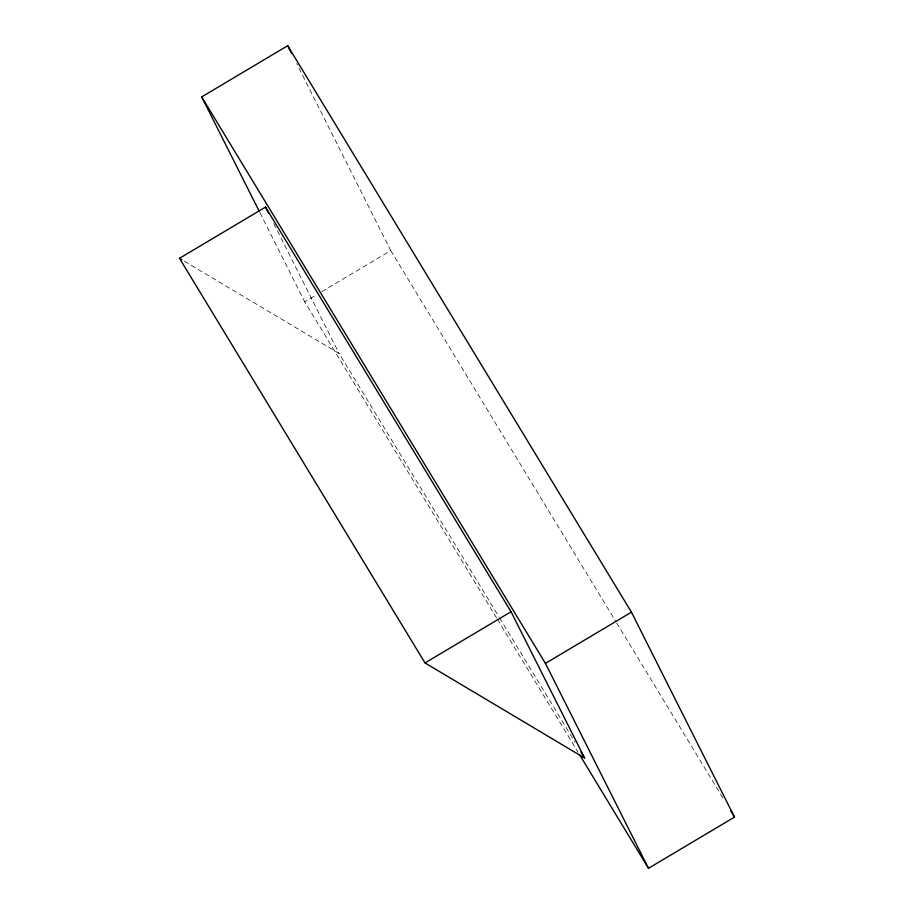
<?xml version="1.0" encoding="UTF-8"?>
<svg xmlns="http://www.w3.org/2000/svg" width="914" height="914" viewBox="0 0 914 914"><rect width="100%" height="100%" fill="white"/><g stroke="black" fill="none" stroke-linecap="round" stroke-linejoin="round"><path stroke-width="0.69" stroke-dasharray="4.57 3.43" d="M496.622 618.024L304.75 301.826L316.861 294.605M321.705 291.726L390.769 250.619L296.673 63.523M184.365 261.221L339.128 353.478L498.873 616.721M390.769 250.619L615.979 621.76M616.721 622.982L723.397 798.779M499.615 617.944L575.043 742.259M497.365 619.246L578.105 752.313M273.834 223.656L339.128 353.478M259.942 212.733L304.75 301.826"/><path stroke-width="1.37" d="M259.302 211.454L201.686 96.907L287.704 45.7L631.448 612.174L734.513 817.093L648.483 868.3L579.59 754.758M179.487 258.308L265.517 207.101L511.04 611.729L584.663 758.106L425.021 662.936L179.487 258.308L181.932 259.77M425.021 662.936L511.04 611.729M648.483 868.3L545.429 663.381L631.448 612.174M730.8 810.992L734.513 817.093M201.686 96.907L545.429 663.381M580.961 752.005L584.663 758.106M287.704 45.7L291.543 53.332M265.517 207.101L268.716 213.465"/></g></svg>
